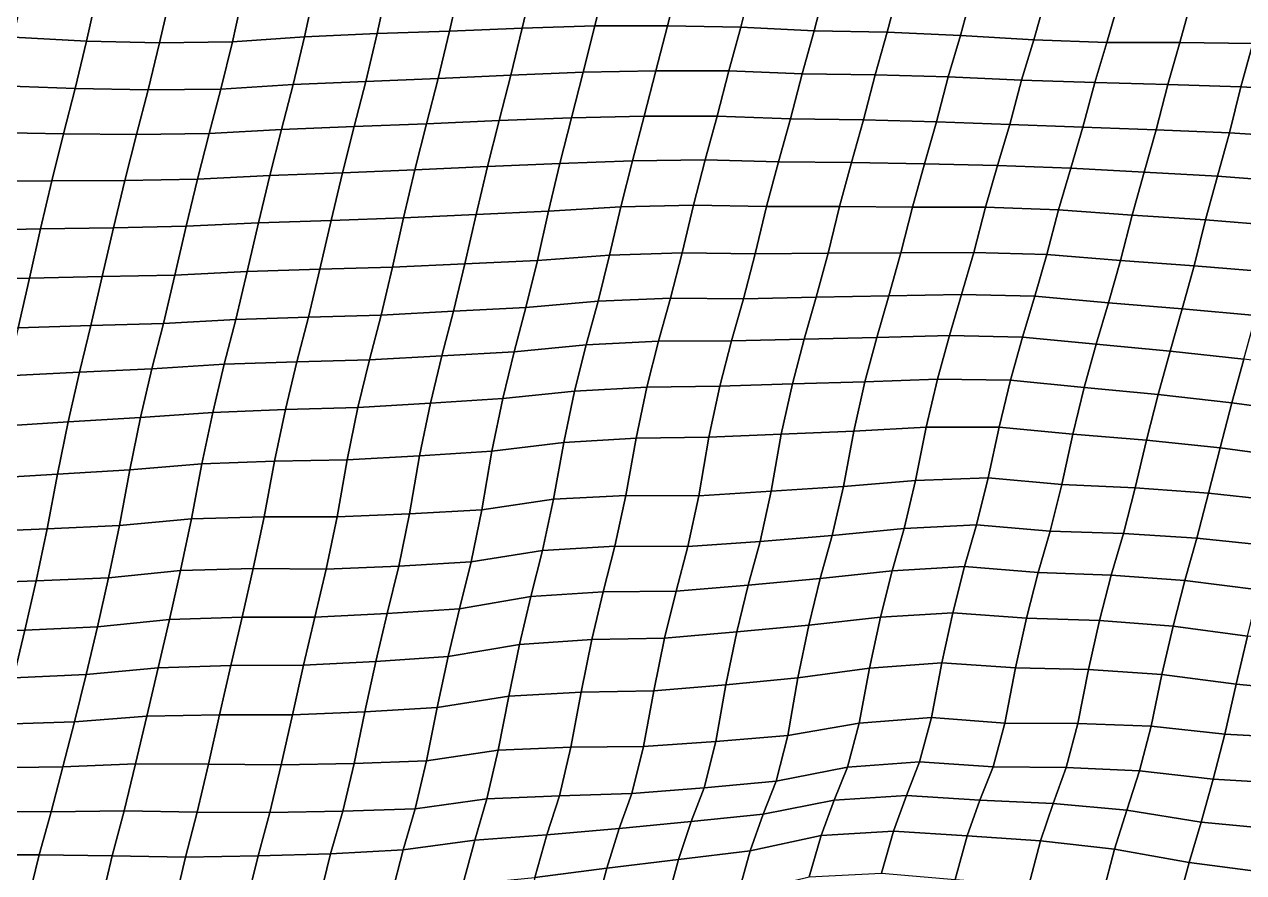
# Model space of a CAD drawing. Header units: metres. Extents: x -7.8 to 5.5, y -4.8 to 2.7.
# Drawn here: x -3.516 to -1.084, y -2.299 to -0.607 of the extents above; entities that cross this region are included whole.
import ezdxf

# ---------------------------------------------------------------- set-up
doc = ezdxf.new("R2010")
doc.units = ezdxf.units.M

msp = doc.modelspace()

# ---------------------------------------------------------------- linework, layer by layer
at = {"layer": 'C2'}
for points in [[(-3.5162, -0.53421, -10.59061), (-3.53845, -0.63278, -10.48211), (-3.39215, -0.64038, -10.45905), (-3.36984, -0.54226, -10.56794)], [(-3.07922, -0.54153, -10.50752), (-3.10123, -0.64207, -10.4008), (-2.95716, -0.63176, -10.36166), (-2.93525, -0.53046, -10.46769)], [(-2.93525, -0.53046, -10.46769), (-2.95716, -0.63176, -10.36166), (-2.8126, -0.62541, -10.32608), (-2.79064, -0.52455, -10.4325)], [(-2.79064, -0.52455, -10.4325), (-2.8126, -0.62541, -10.32608), (-2.66788, -0.62038, -10.29168), (-2.64563, -0.52182, -10.40017)], [(-2.64563, -0.52182, -10.40017), (-2.66788, -0.62038, -10.29168), (-2.52324, -0.61469, -10.25668), (-2.50067, -0.51866, -10.36745)], [(-2.50067, -0.51866, -10.36745), (-2.52324, -0.61469, -10.25668), (-2.37847, -0.60999, -10.22258), (-2.35578, -0.51494, -10.33423)], [(-2.35578, -0.51494, -10.33423), (-2.37847, -0.60999, -10.22258), (-2.2331, -0.61012, -10.19281), (-2.21018, -0.51694, -10.30614)], [(-2.21018, -0.51694, -10.30614), (-2.2331, -0.61012, -10.19281), (-2.08746, -0.61245, -10.16502), (-2.06426, -0.52147, -10.28032)], [(-2.06426, -0.52147, -10.28032), (-2.08746, -0.61245, -10.16502), (-1.94118, -0.61983, -10.14176), (-1.91788, -0.52962, -10.25775)], [(-1.91788, -0.52962, -10.25775), (-1.94118, -0.61983, -10.14176), (-1.79544, -0.62293, -10.11465), (-1.77195, -0.53426, -10.23202)], [(-1.77195, -0.53426, -10.23202), (-1.79544, -0.62293, -10.11465), (-1.64932, -0.6291, -10.09031), (-1.62558, -0.54241, -10.20946)], [(-3.36984, -0.54226, -10.56794), (-3.39215, -0.64038, -10.45905), (-3.24632, -0.64413, -10.43253), (-3.22401, -0.54601, -10.54143)], [(-3.22401, -0.54601, -10.54143), (-3.24632, -0.64413, -10.43253), (-3.10123, -0.64207, -10.4008), (-3.07922, -0.54153, -10.50752)], [(-1.62558, -0.54241, -10.20946), (-1.64932, -0.6291, -10.09031), (-1.50289, -0.6377, -10.06813), (-1.47889, -0.55309, -10.18915)], [(-1.47889, -0.55309, -10.18915), (-1.50289, -0.6377, -10.06813), (-1.35687, -0.64299, -10.043), (-1.3329, -0.55816, -10.16382)], [(-1.3329, -0.55816, -10.16382), (-1.35687, -0.64299, -10.043), (-1.21147, -0.64334, -10.01343), (-1.18783, -0.55588, -10.13189)], [(-1.18783, -0.55588, -10.13189), (-1.21147, -0.64334, -10.01343), (-1.06587, -0.64534, -9.98534), (-1.04246, -0.55601, -10.10212)], [(-3.10123, -0.64207, -10.4008), (-3.12401, -0.73646, -10.28855), (-2.97983, -0.72703, -10.25021), (-2.95716, -0.63176, -10.36166)], [(-2.95716, -0.63176, -10.36166), (-2.97983, -0.72703, -10.25021), (-2.83526, -0.72079, -10.21472), (-2.8126, -0.62541, -10.32608)], [(-2.8126, -0.62541, -10.32608), (-2.83526, -0.72079, -10.21472), (-2.69059, -0.71532, -10.17993), (-2.66788, -0.62038, -10.29168)], [(-2.66788, -0.62038, -10.29168), (-2.69059, -0.71532, -10.17993), (-2.54611, -0.70831, -10.14375), (-2.52324, -0.61469, -10.25668)], [(-2.52324, -0.61469, -10.25668), (-2.54611, -0.70831, -10.14375), (-2.40146, -0.70273, -10.10886), (-2.37847, -0.60999, -10.22258)], [(-2.37847, -0.60999, -10.22258), (-2.40146, -0.70273, -10.10886), (-2.25647, -0.69978, -10.07633), (-2.2331, -0.61012, -10.19281)], [(-2.2331, -0.61012, -10.19281), (-2.25647, -0.69978, -10.07633), (-2.11109, -0.70003, -10.04666), (-2.08746, -0.61245, -10.16502)], [(-2.08746, -0.61245, -10.16502), (-2.11109, -0.70003, -10.04666), (-1.96498, -0.70609, -10.02222), (-1.94118, -0.61983, -10.14176)], [(-1.94118, -0.61983, -10.14176), (-1.96498, -0.70609, -10.02222), (-1.8194, -0.70787, -9.99393), (-1.79544, -0.62293, -10.11465)], [(-1.79544, -0.62293, -10.11465), (-1.8194, -0.70787, -9.99393), (-1.67352, -0.71207, -9.96781), (-1.64932, -0.6291, -10.09031)], [(-1.64932, -0.6291, -10.09031), (-1.67352, -0.71207, -9.96781), (-1.5274, -0.71824, -9.94347), (-1.50289, -0.6377, -10.06813)], [(-3.53845, -0.63278, -10.48211), (-3.56089, -0.72991, -10.37233), (-3.41486, -0.73531, -10.3473), (-3.39215, -0.64038, -10.45905)], [(-3.39215, -0.64038, -10.45905), (-3.41486, -0.73531, -10.3473), (-3.26917, -0.73797, -10.3198), (-3.24632, -0.64413, -10.43253)], [(-3.24632, -0.64413, -10.43253), (-3.26917, -0.73797, -10.3198), (-3.12401, -0.73646, -10.28855), (-3.10123, -0.64207, -10.4008)], [(-1.50289, -0.6377, -10.06813), (-1.5274, -0.71824, -9.94347), (-1.38141, -0.72331, -9.91814), (-1.35687, -0.64299, -10.043)], [(-1.35687, -0.64299, -10.043), (-1.38141, -0.72331, -9.91814), (-1.2356, -0.72696, -9.89153), (-1.21147, -0.64334, -10.01343)], [(-1.21147, -0.64334, -10.01343), (-1.2356, -0.72696, -9.89153), (-1.08966, -0.7316, -9.8658), (-1.06587, -0.64534, -9.98534)], [(-1.06587, -0.64534, -9.98534), (-1.08966, -0.7316, -9.8658), (-0.94328, -0.73986, -9.84333), (-0.91966, -0.65217, -9.96159)], [(-2.54611, -0.70831, -10.14375), (-2.5694, -0.79863, -10.02786), (-2.42469, -0.79349, -9.99336), (-2.40146, -0.70273, -10.10886)], [(-2.40146, -0.70273, -10.10886), (-2.42469, -0.79349, -9.99336), (-2.27972, -0.79043, -9.96073), (-2.25647, -0.69978, -10.07633)], [(-2.25647, -0.69978, -10.07633), (-2.27972, -0.79043, -9.96073), (-2.13439, -0.79024, -9.93067), (-2.11109, -0.70003, -10.04666)], [(-2.11109, -0.70003, -10.04666), (-2.13439, -0.79024, -9.93067), (-1.9884, -0.79531, -9.90534), (-1.96498, -0.70609, -10.02222)], [(-3.12401, -0.73646, -10.28855), (-3.14755, -0.82469, -10.17079), (-3.00321, -0.81658, -10.13362), (-2.97983, -0.72703, -10.25021)], [(-2.97983, -0.72703, -10.25021), (-3.00321, -0.81658, -10.13362), (-2.85861, -0.81056, -10.09834), (-2.83526, -0.72079, -10.21472)], [(-2.83526, -0.72079, -10.21472), (-2.85861, -0.81056, -10.09834), (-2.71393, -0.8052, -10.06364), (-2.69059, -0.71532, -10.17993)], [(-2.69059, -0.71532, -10.17993), (-2.71393, -0.8052, -10.06364), (-2.5694, -0.79863, -10.02786), (-2.54611, -0.70831, -10.14375)], [(-1.96498, -0.70609, -10.02222), (-1.9884, -0.79531, -9.90534), (-1.84279, -0.79731, -9.87725), (-1.8194, -0.70787, -9.99393)], [(-1.8194, -0.70787, -9.99393), (-1.84279, -0.79731, -9.87725), (-1.69693, -0.8014, -9.85103), (-1.67352, -0.71207, -9.96781)], [(-1.67352, -0.71207, -9.96781), (-1.69693, -0.8014, -9.85103), (-1.55087, -0.80702, -9.82619), (-1.5274, -0.71824, -9.94347)], [(-1.5274, -0.71824, -9.94347), (-1.55087, -0.80702, -9.82619), (-1.40486, -0.81232, -9.80106), (-1.38141, -0.72331, -9.91814)], [(-1.38141, -0.72331, -9.91814), (-1.40486, -0.81232, -9.80106), (-1.25888, -0.81728, -9.77563), (-1.2356, -0.72696, -9.89153)], [(-1.2356, -0.72696, -9.89153), (-1.25888, -0.81728, -9.77563), (-1.11278, -0.82324, -9.75109), (-1.08966, -0.7316, -9.8658)], [(-3.56089, -0.72991, -10.37233), (-3.58387, -0.82265, -10.25861), (-3.43813, -0.82574, -10.2315), (-3.41486, -0.73531, -10.3473)], [(-3.41486, -0.73531, -10.3473), (-3.43813, -0.82574, -10.2315), (-3.29268, -0.82654, -10.20233), (-3.26917, -0.73797, -10.3198)], [(-3.26917, -0.73797, -10.3198), (-3.29268, -0.82654, -10.20233), (-3.14755, -0.82469, -10.17079), (-3.12401, -0.73646, -10.28855)], [(-1.08966, -0.7316, -9.8658), (-1.11278, -0.82324, -9.75109), (-0.96621, -0.83304, -9.73), (-0.94328, -0.73986, -9.84333)], [(-2.71393, -0.8052, -10.06364), (-2.73698, -0.89739, -9.94942), (-2.59249, -0.89049, -9.91335), (-2.5694, -0.79863, -10.02786)], [(-2.5694, -0.79863, -10.02786), (-2.59249, -0.89049, -9.91335), (-2.44785, -0.8848, -9.87835), (-2.42469, -0.79349, -9.99336)], [(-2.42469, -0.79349, -9.99336), (-2.44785, -0.8848, -9.87835), (-2.30321, -0.87911, -9.84336), (-2.27972, -0.79043, -9.96073)], [(-2.27972, -0.79043, -9.96073), (-2.30321, -0.87911, -9.84336), (-2.15807, -0.87737, -9.81192), (-2.13439, -0.79024, -9.93067)], [(-2.13439, -0.79024, -9.93067), (-2.15807, -0.87737, -9.81192), (-2.01223, -0.88124, -9.7855), (-1.9884, -0.79531, -9.90534)], [(-1.9884, -0.79531, -9.90534), (-2.01223, -0.88124, -9.7855), (-1.8667, -0.88269, -9.75692), (-1.84279, -0.79731, -9.87725)], [(-1.84279, -0.79731, -9.87725), (-1.8667, -0.88269, -9.75692), (-1.72101, -0.88535, -9.72942), (-1.69693, -0.8014, -9.85103)], [(-1.69693, -0.8014, -9.85103), (-1.72101, -0.88535, -9.72942), (-1.57523, -0.88878, -9.70261), (-1.55087, -0.80702, -9.82619)], [(-3.58387, -0.82265, -10.25861), (-3.60633, -0.91956, -10.14863), (-3.461, -0.91936, -10.11857), (-3.43813, -0.82574, -10.2315)], [(-3.43813, -0.82574, -10.2315), (-3.461, -0.91936, -10.11857), (-3.31578, -0.91828, -10.08772), (-3.29268, -0.82654, -10.20233)], [(-3.29268, -0.82654, -10.20233), (-3.31578, -0.91828, -10.08772), (-3.17073, -0.91589, -10.05568), (-3.14755, -0.82469, -10.17079)], [(-3.14755, -0.82469, -10.17079), (-3.17073, -0.91589, -10.05568), (-3.02628, -0.90866, -10.01931), (-3.00321, -0.81658, -10.13362)], [(-3.00321, -0.81658, -10.13362), (-3.02628, -0.90866, -10.01931), (-2.88164, -0.90297, -9.98432), (-2.85861, -0.81056, -10.09834)], [(-2.85861, -0.81056, -10.09834), (-2.88164, -0.90297, -9.98432), (-2.73698, -0.89739, -9.94942), (-2.71393, -0.8052, -10.06364)], [(-1.55087, -0.80702, -9.82619), (-1.57523, -0.88878, -9.70261), (-1.42923, -0.89396, -9.67738), (-1.40486, -0.81232, -9.80106)], [(-1.40486, -0.81232, -9.80106), (-1.42923, -0.89396, -9.67738), (-1.28288, -0.90189, -9.65461), (-1.25888, -0.81728, -9.77563)], [(-1.25888, -0.81728, -9.77563), (-1.28288, -0.90189, -9.65461), (-1.13651, -0.91004, -9.63205), (-1.11278, -0.82324, -9.75109)], [(-1.11278, -0.82324, -9.75109), (-1.13651, -0.91004, -9.63205), (-0.98979, -0.92094, -9.61194), (-0.96621, -0.83304, -9.73)], [(-2.88164, -0.90297, -9.98432), (-2.90432, -0.99813, -9.87276), (-2.75961, -0.99298, -9.83826), (-2.73698, -0.89739, -9.94942)], [(-2.73698, -0.89739, -9.94942), (-2.75961, -0.99298, -9.83826), (-2.61512, -0.98608, -9.80219), (-2.59249, -0.89049, -9.91335)], [(-2.59249, -0.89049, -9.91335), (-2.61512, -0.98608, -9.80219), (-2.47056, -0.97973, -9.7666), (-2.44785, -0.8848, -9.87835)], [(-2.44785, -0.8848, -9.87835), (-2.47056, -0.97973, -9.7666), (-2.32627, -0.97119, -9.72905), (-2.30321, -0.87911, -9.84336)], [(-2.30321, -0.87911, -9.84336), (-2.32627, -0.97119, -9.72905), (-2.18133, -0.96791, -9.69622), (-2.15807, -0.87737, -9.81192)], [(-2.15807, -0.87737, -9.81192), (-2.18133, -0.96791, -9.69622), (-2.03564, -0.97057, -9.66872), (-2.01223, -0.88124, -9.7855)], [(-2.01223, -0.88124, -9.7855), (-2.03564, -0.97057, -9.66872), (-1.89027, -0.9707, -9.63896), (-1.8667, -0.88269, -9.75692)], [(-1.8667, -0.88269, -9.75692), (-1.89027, -0.9707, -9.63896), (-1.74479, -0.97171, -9.60998), (-1.72101, -0.88535, -9.72942)], [(-1.72101, -0.88535, -9.72942), (-1.74479, -0.97171, -9.60998), (-1.5994, -0.97207, -9.58041), (-1.57523, -0.88878, -9.70261)], [(-1.57523, -0.88878, -9.70261), (-1.5994, -0.97207, -9.58041), (-1.45343, -0.97692, -9.55488), (-1.42923, -0.89396, -9.67738)], [(-1.42923, -0.89396, -9.67738), (-1.45343, -0.97692, -9.55488), (-1.30676, -0.98749, -9.53448), (-1.28288, -0.90189, -9.65461)], [(-3.60633, -0.91956, -10.14863), (-3.62858, -1.01812, -10.04013), (-3.4836, -1.01518, -10.00761), (-3.461, -0.91936, -10.11857)], [(-3.461, -0.91936, -10.11857), (-3.4836, -1.01518, -10.00761), (-3.33855, -1.01278, -9.97557), (-3.31578, -0.91828, -10.08772)], [(-3.31578, -0.91828, -10.08772), (-3.33855, -1.01278, -9.97557), (-3.19355, -1.00995, -9.94314), (-3.17073, -0.91589, -10.05568)], [(-3.17073, -0.91589, -10.05568), (-3.19355, -1.00995, -9.94314), (-3.04906, -1.00305, -9.90707), (-3.02628, -0.90866, -10.01931)], [(-3.02628, -0.90866, -10.01931), (-3.04906, -1.00305, -9.90707), (-2.90432, -0.99813, -9.87276), (-2.88164, -0.90297, -9.98432)], [(-1.28288, -0.90189, -9.65461), (-1.30676, -0.98749, -9.53448), (-1.16018, -0.99729, -9.51339), (-1.13651, -0.91004, -9.63205)], [(-1.13651, -0.91004, -9.63205), (-1.16018, -0.99729, -9.51339), (-1.01333, -1.00929, -9.49427), (-0.98979, -0.92094, -9.61194)], [(-2.47056, -0.97973, -9.7666), (-2.49284, -1.07808, -9.65791), (-2.34879, -1.06766, -9.61868), (-2.32627, -0.97119, -9.72905)], [(-2.32627, -0.97119, -9.72905), (-2.34879, -1.06766, -9.61868), (-2.20404, -1.06285, -9.58447), (-2.18133, -0.96791, -9.69622)], [(-2.18133, -0.96791, -9.69622), (-2.20404, -1.06285, -9.58447), (-2.05841, -1.06507, -9.55658), (-2.03564, -0.97057, -9.66872)], [(-2.03564, -0.97057, -9.66872), (-2.05841, -1.06507, -9.55658), (-1.91323, -1.06366, -9.52543), (-1.89027, -0.9707, -9.63896)], [(-1.89027, -0.9707, -9.63896), (-1.91323, -1.06366, -9.52543), (-1.76797, -1.06291, -9.49488), (-1.74479, -0.97171, -9.60998)], [(-1.74479, -0.97171, -9.60998), (-1.76797, -1.06291, -9.49488), (-1.62272, -1.06206, -9.46422), (-1.5994, -0.97207, -9.58041)], [(-1.5994, -0.97207, -9.58041), (-1.62272, -1.06206, -9.46422), (-1.47687, -1.06603, -9.43791), (-1.45343, -0.97692, -9.55488)], [(-2.90432, -0.99813, -9.87276), (-2.9267, -1.0957, -9.76338), (-2.78185, -1.09165, -9.72987), (-2.75961, -0.99298, -9.83826)], [(-2.75961, -0.99298, -9.83826), (-2.78185, -1.09165, -9.72987), (-2.63739, -1.08454, -9.69359), (-2.61512, -0.98608, -9.80219)], [(-2.61512, -0.98608, -9.80219), (-2.63739, -1.08454, -9.69359), (-2.49284, -1.07808, -9.65791), (-2.47056, -0.97973, -9.7666)], [(-1.45343, -0.97692, -9.55488), (-1.47687, -1.06603, -9.43791), (-1.32998, -1.07836, -9.41908), (-1.30676, -0.98749, -9.53448)], [(-1.30676, -0.98749, -9.53448), (-1.32998, -1.07836, -9.41908), (-1.18329, -1.08904, -9.39878), (-1.16018, -0.99729, -9.51339)], [(-3.62858, -1.01812, -10.04013), (-3.65084, -1.11668, -9.93164), (-3.50592, -1.11319, -9.89862), (-3.4836, -1.01518, -10.00761)], [(-3.4836, -1.01518, -10.00761), (-3.50592, -1.11319, -9.89862), (-3.36094, -1.11024, -9.86609), (-3.33855, -1.01278, -9.97557)], [(-3.33855, -1.01278, -9.97557), (-3.36094, -1.11024, -9.86609), (-3.21591, -1.10763, -9.83386), (-3.19355, -1.00995, -9.94314)], [(-3.19355, -1.00995, -9.94314), (-3.21591, -1.10763, -9.83386), (-3.0715, -1.10007, -9.79719), (-3.04906, -1.00305, -9.90707)], [(-3.04906, -1.00305, -9.90707), (-3.0715, -1.10007, -9.79719), (-2.9267, -1.0957, -9.76338), (-2.90432, -0.99813, -9.87276)], [(-1.16018, -0.99729, -9.51339), (-1.18329, -1.08904, -9.39878), (-1.03645, -1.10092, -9.37957), (-1.01333, -1.00929, -9.49427)], [(-2.49284, -1.07808, -9.65791), (-2.5157, -1.1718, -9.54507), (-2.37188, -1.15952, -9.50416), (-2.34879, -1.06766, -9.61868)], [(-2.34879, -1.06766, -9.61868), (-2.37188, -1.15952, -9.50416), (-2.22732, -1.15317, -9.46858), (-2.20404, -1.06285, -9.58447)], [(-2.20404, -1.06285, -9.58447), (-2.22732, -1.15317, -9.46858), (-2.08182, -1.1544, -9.4398), (-2.05841, -1.06507, -9.55658)], [(-2.05841, -1.06507, -9.55658), (-2.08182, -1.1544, -9.4398), (-1.93682, -1.15157, -9.40737), (-1.91323, -1.06366, -9.52543)], [(-1.91323, -1.06366, -9.52543), (-1.93682, -1.15157, -9.40737), (-1.7918, -1.14884, -9.37504), (-1.76797, -1.06291, -9.49488)], [(-1.76797, -1.06291, -9.49488), (-1.7918, -1.14884, -9.37504), (-1.6468, -1.14601, -9.34261), (-1.62272, -1.06206, -9.46422)], [(-1.62272, -1.06206, -9.46422), (-1.6468, -1.14601, -9.34261), (-1.50104, -1.14932, -9.3157), (-1.47687, -1.06603, -9.43791)], [(-1.47687, -1.06603, -9.43791), (-1.50104, -1.14932, -9.3157), (-1.35403, -1.16253, -9.29767), (-1.32998, -1.07836, -9.41908)], [(-2.9267, -1.0957, -9.76338), (-2.94932, -1.19129, -9.65222), (-2.80447, -1.18725, -9.61871), (-2.78185, -1.09165, -9.72987)], [(-2.78185, -1.09165, -9.72987), (-2.80447, -1.18725, -9.61871), (-2.66009, -1.17947, -9.58184), (-2.63739, -1.08454, -9.69359)], [(-2.63739, -1.08454, -9.69359), (-2.66009, -1.17947, -9.58184), (-2.5157, -1.1718, -9.54507), (-2.49284, -1.07808, -9.65791)], [(-1.32998, -1.07836, -9.41908), (-1.35403, -1.16253, -9.29767), (-1.20716, -1.17464, -9.27865), (-1.18329, -1.08904, -9.39878)], [(-1.18329, -1.08904, -9.39878), (-1.20716, -1.17464, -9.27865), (-1.06017, -1.18773, -9.26052), (-1.03645, -1.10092, -9.37957)], [(-3.65084, -1.11668, -9.93164), (-3.67271, -1.21832, -9.8259), (-3.52807, -1.21263, -9.79091), (-3.50592, -1.11319, -9.89862)], [(-3.50592, -1.11319, -9.89862), (-3.52807, -1.21263, -9.79091), (-3.3833, -1.20792, -9.7568), (-3.36094, -1.11024, -9.86609)], [(-3.36094, -1.11024, -9.86609), (-3.3833, -1.20792, -9.7568), (-3.23843, -1.2041, -9.72349), (-3.21591, -1.10763, -9.83386)], [(-3.21591, -1.10763, -9.83386), (-3.23843, -1.2041, -9.72349), (-3.09413, -1.19566, -9.68603), (-3.0715, -1.10007, -9.79719)], [(-3.0715, -1.10007, -9.79719), (-3.09413, -1.19566, -9.68603), (-2.94932, -1.19129, -9.65222), (-2.9267, -1.0957, -9.76338)], [(-2.5157, -1.1718, -9.54507), (-2.53922, -1.26026, -9.4275), (-2.39562, -1.24622, -9.38502), (-2.37188, -1.15952, -9.50416)], [(-2.37188, -1.15952, -9.50416), (-2.39562, -1.24622, -9.38502), (-2.25117, -1.23899, -9.34864), (-2.22732, -1.15317, -9.46858)], [(-2.22732, -1.15317, -9.46858), (-2.25117, -1.23899, -9.34864), (-2.10587, -1.23857, -9.31838), (-2.08182, -1.1544, -9.4398)], [(-2.08182, -1.1544, -9.4398), (-2.10587, -1.23857, -9.31838), (-1.96095, -1.23508, -9.28536), (-1.93682, -1.15157, -9.40737)], [(-1.93682, -1.15157, -9.40737), (-1.96095, -1.23508, -9.28536), (-1.816, -1.23191, -9.25264), (-1.7918, -1.14884, -9.37504)], [(-1.7918, -1.14884, -9.37504), (-1.816, -1.23191, -9.25264), (-1.67113, -1.22798, -9.21922), (-1.6468, -1.14601, -9.34261)], [(-1.6468, -1.14601, -9.34261), (-1.67113, -1.22798, -9.21922), (-1.52541, -1.23097, -9.19202), (-1.50104, -1.14932, -9.3157)], [(-1.50104, -1.14932, -9.3157), (-1.52541, -1.23097, -9.19202), (-1.37825, -1.24538, -9.17507), (-1.35403, -1.16253, -9.29767)], [(-1.35403, -1.16253, -9.29767), (-1.37825, -1.24538, -9.17507), (-1.23118, -1.25913, -9.15753), (-1.20716, -1.17464, -9.27865)], [(-3.09413, -1.19566, -9.68603), (-3.11754, -1.285, -9.56925), (-2.97276, -1.2804, -9.53524), (-2.94932, -1.19129, -9.65222)], [(-2.94932, -1.19129, -9.65222), (-2.97276, -1.2804, -9.53524), (-2.82792, -1.27625, -9.50163), (-2.80447, -1.18725, -9.61871)], [(-2.80447, -1.18725, -9.61871), (-2.82792, -1.27625, -9.50163), (-2.68353, -1.26858, -9.46486), (-2.66009, -1.17947, -9.58184)], [(-2.66009, -1.17947, -9.58184), (-2.68353, -1.26858, -9.46486), (-2.53922, -1.26026, -9.4275), (-2.5157, -1.1718, -9.54507)], [(-1.20716, -1.17464, -9.27865), (-1.23118, -1.25913, -9.15753), (-1.08388, -1.27465, -9.14157), (-1.06017, -1.18773, -9.26052)], [(-3.52807, -1.21263, -9.79091), (-3.55067, -1.30844, -9.67995), (-3.40629, -1.30066, -9.64308), (-3.3833, -1.20792, -9.7568)], [(-3.3833, -1.20792, -9.7568), (-3.40629, -1.30066, -9.64308), (-3.26177, -1.29398, -9.6072), (-3.23843, -1.2041, -9.72349)], [(-3.23843, -1.2041, -9.72349), (-3.26177, -1.29398, -9.6072), (-3.11754, -1.285, -9.56925), (-3.09413, -1.19566, -9.68603)], [(-2.39562, -1.24622, -9.38502), (-2.41863, -1.33873, -9.2711), (-2.27429, -1.33063, -9.23394), (-2.25117, -1.23899, -9.34864)], [(-2.25117, -1.23899, -9.34864), (-2.27429, -1.33063, -9.23394), (-2.12917, -1.32878, -9.20239), (-2.10587, -1.23857, -9.31838)], [(-2.10587, -1.23857, -9.31838), (-2.12917, -1.32878, -9.20239), (-1.98439, -1.32419, -9.16839), (-1.96095, -1.23508, -9.28536)], [(-1.96095, -1.23508, -9.28536), (-1.98439, -1.32419, -9.16839), (-1.83956, -1.32004, -9.13478), (-1.816, -1.23191, -9.25264)], [(-1.816, -1.23191, -9.25264), (-1.83956, -1.32004, -9.13478), (-1.69485, -1.3149, -9.10028), (-1.67113, -1.22798, -9.21922)], [(-1.67113, -1.22798, -9.21922), (-1.69485, -1.3149, -9.10028), (-1.54921, -1.31711, -9.07238), (-1.52541, -1.23097, -9.19202)], [(-1.52541, -1.23097, -9.19202), (-1.54921, -1.31711, -9.07238), (-1.40207, -1.33142, -9.05533), (-1.37825, -1.24538, -9.17507)], [(-2.68353, -1.26858, -9.46486), (-2.70632, -1.36286, -9.35252), (-2.56211, -1.35376, -9.31447), (-2.53922, -1.26026, -9.4275)], [(-2.53922, -1.26026, -9.4275), (-2.56211, -1.35376, -9.31447), (-2.41863, -1.33873, -9.2711), (-2.39562, -1.24622, -9.38502)], [(-1.37825, -1.24538, -9.17507), (-1.40207, -1.33142, -9.05533), (-1.25498, -1.34528, -9.03789), (-1.23118, -1.25913, -9.15753)], [(-1.23118, -1.25913, -9.15753), (-1.25498, -1.34528, -9.03789), (-1.10757, -1.36178, -9.02282), (-1.08388, -1.27465, -9.14157)], [(-3.26177, -1.29398, -9.6072), (-3.28413, -1.39167, -9.49791), (-3.14008, -1.38125, -9.45868), (-3.11754, -1.285, -9.56925)], [(-3.11754, -1.285, -9.56925), (-3.14008, -1.38125, -9.45868), (-2.99543, -1.37567, -9.42379), (-2.97276, -1.2804, -9.53524)], [(-2.97276, -1.2804, -9.53524), (-2.99543, -1.37567, -9.42379), (-2.85065, -1.37108, -9.38978), (-2.82792, -1.27625, -9.50163)], [(-2.82792, -1.27625, -9.50163), (-2.85065, -1.37108, -9.38978), (-2.70632, -1.36286, -9.35252), (-2.68353, -1.26858, -9.46486)], [(-1.08388, -1.27465, -9.14157), (-1.10757, -1.36178, -9.02282), (-0.95968, -1.38202, -9.01109), (-0.93615, -1.29367, -9.12876)], [(-3.55067, -1.30844, -9.67995), (-3.57265, -1.4092, -9.57342), (-3.42847, -1.39977, -9.53508), (-3.40629, -1.30066, -9.64308)], [(-3.40629, -1.30066, -9.64308), (-3.42847, -1.39977, -9.53508), (-3.28413, -1.39167, -9.49791), (-3.26177, -1.29398, -9.6072)], [(-2.41863, -1.33873, -9.2711), (-2.44041, -1.44114, -9.16605), (-2.29615, -1.43237, -9.1283), (-2.27429, -1.33063, -9.23394)], [(-2.27429, -1.33063, -9.23394), (-2.29615, -1.43237, -9.1283), (-2.151, -1.43075, -9.09695), (-2.12917, -1.32878, -9.20239)], [(-2.12917, -1.32878, -9.20239), (-2.151, -1.43075, -9.09695), (-2.00643, -1.42451, -9.06147), (-1.98439, -1.32419, -9.16839)], [(-1.98439, -1.32419, -9.16839), (-2.00643, -1.42451, -9.06147), (-1.86184, -1.41838, -9.02608), (-1.83956, -1.32004, -9.13478)], [(-1.83956, -1.32004, -9.13478), (-1.86184, -1.41838, -9.02608), (-1.71743, -1.41082, -8.98941), (-1.69485, -1.3149, -9.10028)], [(-1.69485, -1.3149, -9.10028), (-1.71743, -1.41082, -8.98941), (-1.5721, -1.41062, -8.95935), (-1.54921, -1.31711, -9.07238)], [(-1.54921, -1.31711, -9.07238), (-1.5721, -1.41062, -8.95935), (-1.42501, -1.42449, -8.94191), (-1.40207, -1.33142, -9.05533)], [(-1.40207, -1.33142, -9.05533), (-1.42501, -1.42449, -8.94191), (-1.27813, -1.4367, -8.92299), (-1.25498, -1.34528, -9.03789)], [(-2.70632, -1.36286, -9.35252), (-2.72777, -1.4679, -9.24984), (-2.58359, -1.45848, -9.2115), (-2.56211, -1.35376, -9.31447)], [(-2.56211, -1.35376, -9.31447), (-2.58359, -1.45848, -9.2115), (-2.44041, -1.44114, -9.16605), (-2.41863, -1.33873, -9.2711)], [(-1.25498, -1.34528, -9.03789), (-1.27813, -1.4367, -8.92299), (-1.13088, -1.45188, -8.90673), (-1.10757, -1.36178, -9.02282)], [(-3.28413, -1.39167, -9.49791), (-3.3057, -1.49572, -9.39435), (-3.16186, -1.48366, -9.35364), (-3.14008, -1.38125, -9.45868)], [(-3.14008, -1.38125, -9.45868), (-3.16186, -1.48366, -9.35364), (-3.01716, -1.47841, -9.31904), (-2.99543, -1.37567, -9.42379)], [(-2.99543, -1.37567, -9.42379), (-3.01716, -1.47841, -9.31904), (-2.87215, -1.47568, -9.28671), (-2.85065, -1.37108, -9.38978)], [(-2.85065, -1.37108, -9.38978), (-2.87215, -1.47568, -9.28671), (-2.72777, -1.4679, -9.24984), (-2.70632, -1.36286, -9.35252)], [(-1.10757, -1.36178, -9.02282), (-1.13088, -1.45188, -8.90673), (-0.98304, -1.47179, -8.89471), (-0.95968, -1.38202, -9.01109)], [(-3.57265, -1.4092, -9.57342), (-3.59421, -1.51325, -9.46985), (-3.44999, -1.50427, -9.4319), (-3.42847, -1.39977, -9.53508)], [(-3.42847, -1.39977, -9.53508), (-3.44999, -1.50427, -9.4319), (-3.3057, -1.49572, -9.39435), (-3.28413, -1.39167, -9.49791)], [(-2.44041, -1.44114, -9.16605), (-2.46081, -1.55453, -9.07087), (-2.31641, -1.54686, -9.0341), (-2.29615, -1.43237, -9.1283)], [(-2.29615, -1.43237, -9.1283), (-2.31641, -1.54686, -9.0341), (-2.171, -1.54733, -9.00463), (-2.151, -1.43075, -9.09695)], [(-2.151, -1.43075, -9.09695), (-2.171, -1.54733, -9.00463), (-2.02674, -1.53856, -8.96687), (-2.00643, -1.42451, -9.06147)], [(-2.00643, -1.42451, -9.06147), (-2.02674, -1.53856, -8.96687), (-1.88262, -1.52869, -8.92813), (-1.86184, -1.41838, -9.02608)], [(-1.86184, -1.41838, -9.02608), (-1.88262, -1.52869, -8.92813), (-1.73877, -1.51674, -8.88752), (-1.71743, -1.41082, -8.98941)], [(-1.71743, -1.41082, -8.98941), (-1.73877, -1.51674, -8.88752), (-1.59404, -1.51171, -8.85312), (-1.5721, -1.41062, -8.95935)], [(-1.5721, -1.41062, -8.95935), (-1.59404, -1.51171, -8.85312), (-1.44699, -1.52524, -8.83538), (-1.42501, -1.42449, -8.94191)], [(-1.42501, -1.42449, -8.94191), (-1.44699, -1.52524, -8.83538), (-1.30084, -1.53164, -8.81124), (-1.27813, -1.4367, -8.92299)], [(-2.72777, -1.4679, -9.24984), (-2.7479, -1.58338, -9.15653), (-2.60352, -1.5756, -9.11966), (-2.58359, -1.45848, -9.2115)], [(-2.58359, -1.45848, -9.2115), (-2.60352, -1.5756, -9.11966), (-2.46081, -1.55453, -9.07087), (-2.44041, -1.44114, -9.16605)], [(-1.27813, -1.4367, -8.92299), (-1.30084, -1.53164, -8.81124), (-1.15418, -1.5421, -8.79074), (-1.13088, -1.45188, -8.90673)], [(-1.13088, -1.45188, -8.90673), (-1.15418, -1.5421, -8.79074), (-1.00683, -1.55805, -8.77517), (-0.98304, -1.47179, -8.89471)], [(-3.16186, -1.48366, -9.35364), (-3.18274, -1.5932, -9.255), (-3.03786, -1.58938, -9.22168), (-3.01716, -1.47841, -9.31904)], [(-3.01716, -1.47841, -9.31904), (-3.03786, -1.58938, -9.22168), (-2.89248, -1.58962, -9.19201), (-2.87215, -1.47568, -9.28671)], [(-2.87215, -1.47568, -9.28671), (-2.89248, -1.58962, -9.19201), (-2.7479, -1.58338, -9.15653), (-2.72777, -1.4679, -9.24984)], [(-3.59421, -1.51325, -9.46985), (-3.61549, -1.61961, -9.36836), (-3.47088, -1.6137, -9.33317), (-3.44999, -1.50427, -9.4319)], [(-3.44999, -1.50427, -9.4319), (-3.47088, -1.6137, -9.33317), (-3.32636, -1.60702, -9.29729), (-3.3057, -1.49572, -9.39435)], [(-3.3057, -1.49572, -9.39435), (-3.32636, -1.60702, -9.29729), (-3.18274, -1.5932, -9.255), (-3.16186, -1.48366, -9.35364)], [(-2.02674, -1.53856, -8.96687), (-2.04882, -1.63855, -8.85966), (-1.90495, -1.6267, -8.81914), (-1.88262, -1.52869, -8.92813)], [(-1.88262, -1.52869, -8.92813), (-1.90495, -1.6267, -8.81914), (-1.76129, -1.6131, -8.77705), (-1.73877, -1.51674, -8.88752)], [(-1.73877, -1.51674, -8.88752), (-1.76129, -1.6131, -8.77705), (-1.61689, -1.60555, -8.74038), (-1.59404, -1.51171, -8.85312)], [(-1.59404, -1.51171, -8.85312), (-1.61689, -1.60555, -8.74038), (-1.46994, -1.61831, -8.72196), (-1.44699, -1.52524, -8.83538)], [(-1.44699, -1.52524, -8.83538), (-1.46994, -1.61831, -8.72196), (-1.32403, -1.62273, -8.69603), (-1.30084, -1.53164, -8.81124)], [(-1.30084, -1.53164, -8.81124), (-1.32403, -1.62273, -8.69603), (-1.17752, -1.63198, -8.67445), (-1.15418, -1.5421, -8.79074)], [(-2.60352, -1.5756, -9.11966), (-2.62512, -1.67944, -9.0159), (-2.48265, -1.65639, -8.96533), (-2.46081, -1.55453, -9.07087)], [(-2.46081, -1.55453, -9.07087), (-2.48265, -1.65639, -8.96533), (-2.33834, -1.64806, -8.92797), (-2.31641, -1.54686, -9.0341)], [(-2.31641, -1.54686, -9.0341), (-2.33834, -1.64806, -8.92797), (-2.1929, -1.64874, -8.89869), (-2.171, -1.54733, -9.00463)], [(-2.171, -1.54733, -9.00463), (-2.1929, -1.64874, -8.89869), (-2.04882, -1.63855, -8.85966), (-2.02674, -1.53856, -8.96687)], [(-1.15418, -1.5421, -8.79074), (-1.17752, -1.63198, -8.67445), (-1.03021, -1.6476, -8.65859), (-1.00683, -1.55805, -8.77517)], [(-2.7479, -1.58338, -9.15653), (-2.76943, -1.68777, -9.05326), (-2.62512, -1.67944, -9.0159), (-2.60352, -1.5756, -9.11966)], [(-3.32636, -1.60702, -9.29729), (-3.34793, -1.71108, -9.19372), (-3.20443, -1.69627, -9.15054), (-3.18274, -1.5932, -9.255)], [(-3.18274, -1.5932, -9.255), (-3.20443, -1.69627, -9.15054), (-3.05953, -1.69267, -9.11742), (-3.03786, -1.58938, -9.22168)], [(-3.03786, -1.58938, -9.22168), (-3.05953, -1.69267, -9.11742), (-2.91402, -1.6939, -9.08864), (-2.89248, -1.58962, -9.19201)], [(-2.89248, -1.58962, -9.19201), (-2.91402, -1.6939, -9.08864), (-2.76943, -1.68777, -9.05326), (-2.7479, -1.58338, -9.15653)], [(-3.61549, -1.61961, -9.36836), (-3.63723, -1.72235, -9.26361), (-3.4925, -1.71732, -9.22921), (-3.47088, -1.6137, -9.33317)], [(-3.47088, -1.6137, -9.33317), (-3.4925, -1.71732, -9.22921), (-3.34793, -1.71108, -9.19372), (-3.32636, -1.60702, -9.29729)], [(-2.04882, -1.63855, -8.85966), (-2.07249, -1.72579, -8.74101), (-1.92877, -1.71274, -8.69941), (-1.90495, -1.6267, -8.81914)], [(-1.90495, -1.6267, -8.81914), (-1.92877, -1.71274, -8.69941), (-1.78534, -1.69738, -8.65574), (-1.76129, -1.6131, -8.77705)], [(-1.76129, -1.6131, -8.77705), (-1.78534, -1.69738, -8.65574), (-1.64105, -1.68884, -8.61818), (-1.61689, -1.60555, -8.74038)], [(-1.61689, -1.60555, -8.74038), (-1.64105, -1.68884, -8.61818), (-1.49421, -1.70072, -8.59896), (-1.46994, -1.61831, -8.72196)], [(-1.46994, -1.61831, -8.72196), (-1.49421, -1.70072, -8.59896), (-1.34825, -1.70558, -8.57344), (-1.32403, -1.62273, -8.69603)], [(-1.32403, -1.62273, -8.69603), (-1.34825, -1.70558, -8.57344), (-1.20153, -1.71648, -8.55333), (-1.17752, -1.63198, -8.67445)], [(-2.48265, -1.65639, -8.96533), (-2.5057, -1.74858, -8.85111), (-2.36155, -1.73893, -8.81257), (-2.33834, -1.64806, -8.92797)], [(-2.33834, -1.64806, -8.92797), (-2.36155, -1.73893, -8.81257), (-2.21638, -1.73753, -8.78142), (-2.1929, -1.64874, -8.89869)], [(-2.1929, -1.64874, -8.89869), (-2.21638, -1.73753, -8.78142), (-2.07249, -1.72579, -8.74101), (-2.04882, -1.63855, -8.85966)], [(-1.17752, -1.63198, -8.67445), (-1.20153, -1.71648, -8.55333), (-1.05386, -1.73506, -8.54013), (-1.03021, -1.6476, -8.65859)], [(-2.62512, -1.67944, -9.0159), (-2.64802, -1.77284, -8.90277), (-2.5057, -1.74858, -8.85111), (-2.48265, -1.65639, -8.96533)], [(-3.34793, -1.71108, -9.19372), (-3.37031, -1.80865, -9.08434), (-3.22678, -1.79406, -9.04136), (-3.20443, -1.69627, -9.15054)], [(-3.20443, -1.69627, -9.15054), (-3.22678, -1.79406, -9.04136), (-3.08195, -1.78991, -9.00774), (-3.05953, -1.69267, -9.11742)], [(-3.05953, -1.69267, -9.11742), (-3.08195, -1.78991, -9.00774), (-2.93659, -1.78993, -8.97788), (-2.91402, -1.6939, -9.08864)], [(-2.91402, -1.6939, -9.08864), (-2.93659, -1.78993, -8.97788), (-2.79215, -1.78259, -8.94141), (-2.76943, -1.68777, -9.05326)], [(-2.76943, -1.68777, -9.05326), (-2.79215, -1.78259, -8.94141), (-2.64802, -1.77284, -8.90277), (-2.62512, -1.67944, -9.0159)], [(-1.92877, -1.71274, -8.69941), (-1.95174, -1.80559, -8.58578), (-1.80837, -1.78968, -8.54162), (-1.78534, -1.69738, -8.65574)], [(-1.78534, -1.69738, -8.65574), (-1.80837, -1.78968, -8.54162), (-1.66414, -1.7807, -8.50367), (-1.64105, -1.68884, -8.61818)], [(-1.64105, -1.68884, -8.61818), (-1.66414, -1.7807, -8.50367), (-1.51744, -1.79148, -8.48347), (-1.49421, -1.70072, -8.59896)], [(-1.49421, -1.70072, -8.59896), (-1.51744, -1.79148, -8.48347), (-1.37151, -1.79612, -8.45774), (-1.34825, -1.70558, -8.57344)], [(-3.63723, -1.72235, -9.26361), (-3.65944, -1.82124, -9.15541), (-3.51479, -1.81566, -9.12051), (-3.4925, -1.71732, -9.22921)], [(-3.4925, -1.71732, -9.22921), (-3.51479, -1.81566, -9.12051), (-3.37031, -1.80865, -9.08434), (-3.34793, -1.71108, -9.19372)], [(-2.21638, -1.73753, -8.78142), (-2.23921, -1.83147, -8.66878), (-2.0954, -1.81908, -8.62778), (-2.07249, -1.72579, -8.74101)], [(-2.07249, -1.72579, -8.74101), (-2.0954, -1.81908, -8.62778), (-1.95174, -1.80559, -8.58578), (-1.92877, -1.71274, -8.69941)], [(-1.34825, -1.70558, -8.57344), (-1.37151, -1.79612, -8.45774), (-1.2247, -1.80779, -8.43833), (-1.20153, -1.71648, -8.55333)], [(-1.20153, -1.71648, -8.55333), (-1.2247, -1.80779, -8.43833), (-1.07684, -1.8278, -8.42641), (-1.05386, -1.73506, -8.54013)], [(-2.64802, -1.77284, -8.90277), (-2.67072, -1.86788, -8.79111), (-2.5283, -1.84439, -8.74015), (-2.5057, -1.74858, -8.85111)], [(-2.5057, -1.74858, -8.85111), (-2.5283, -1.84439, -8.74015), (-2.38418, -1.83453, -8.70141), (-2.36155, -1.73893, -8.81257)], [(-2.36155, -1.73893, -8.81257), (-2.38418, -1.83453, -8.70141), (-2.23921, -1.83147, -8.66878), (-2.21638, -1.73753, -8.78142)], [(-2.79215, -1.78259, -8.94141), (-2.81482, -1.87786, -8.82995), (-2.67072, -1.86788, -8.79111), (-2.64802, -1.77284, -8.90277)], [(-3.37031, -1.80865, -9.08434), (-3.39295, -1.90413, -8.97308), (-3.2493, -1.89053, -8.93099), (-3.22678, -1.79406, -9.04136)], [(-3.22678, -1.79406, -9.04136), (-3.2493, -1.89053, -8.93099), (-3.10448, -1.88627, -8.89728), (-3.08195, -1.78991, -9.00774)], [(-3.08195, -1.78991, -9.00774), (-3.10448, -1.88627, -8.89728), (-2.95924, -1.8853, -8.86652), (-2.93659, -1.78993, -8.97788)], [(-2.93659, -1.78993, -8.97788), (-2.95924, -1.8853, -8.86652), (-2.81482, -1.87786, -8.82995), (-2.79215, -1.78259, -8.94141)], [(-1.95174, -1.80559, -8.58578), (-1.97317, -1.91074, -8.4832), (-1.83026, -1.89121, -8.43578), (-1.80837, -1.78968, -8.54162)], [(-1.80837, -1.78968, -8.54162), (-1.83026, -1.89121, -8.43578), (-1.68621, -1.88079, -8.39655), (-1.66414, -1.7807, -8.50367)], [(-1.66414, -1.7807, -8.50367), (-1.68621, -1.88079, -8.39655), (-1.53957, -1.89103, -8.37586), (-1.51744, -1.79148, -8.48347)], [(-1.51744, -1.79148, -8.48347), (-1.53957, -1.89103, -8.37586), (-1.39382, -1.89424, -8.34885), (-1.37151, -1.79612, -8.45774)], [(-1.37151, -1.79612, -8.45774), (-1.39382, -1.89424, -8.34885), (-1.2472, -1.90437, -8.32806), (-1.2247, -1.80779, -8.43833)], [(-3.65944, -1.82124, -9.15541), (-3.68216, -1.91607, -9.04356), (-3.53748, -1.9107, -9.00886), (-3.51479, -1.81566, -9.12051)], [(-3.51479, -1.81566, -9.12051), (-3.53748, -1.9107, -9.00886), (-3.39295, -1.90413, -8.97308), (-3.37031, -1.80865, -9.08434)], [(-2.23921, -1.83147, -8.66878), (-2.26064, -1.93663, -8.5662), (-2.11677, -1.92478, -8.52569), (-2.0954, -1.81908, -8.62778)], [(-2.0954, -1.81908, -8.62778), (-2.11677, -1.92478, -8.52569), (-1.97317, -1.91074, -8.4832), (-1.95174, -1.80559, -8.58578)], [(-1.2247, -1.80779, -8.43833), (-1.2472, -1.90437, -8.32806), (-1.09951, -1.92307, -8.31495), (-1.07684, -1.8278, -8.42641)], [(-2.67072, -1.86788, -8.79111), (-2.6925, -1.97018, -8.68597), (-2.54998, -1.94757, -8.63579), (-2.5283, -1.84439, -8.74015)], [(-2.5283, -1.84439, -8.74015), (-2.54998, -1.94757, -8.63579), (-2.40568, -1.93913, -8.59833), (-2.38418, -1.83453, -8.70141)], [(-2.38418, -1.83453, -8.70141), (-2.40568, -1.93913, -8.59833), (-2.26064, -1.93663, -8.5662), (-2.23921, -1.83147, -8.66878)], [(-1.07684, -1.8278, -8.42641), (-1.09951, -1.92307, -8.31495), (-0.95235, -1.93748, -8.298), (-0.92945, -1.84408, -8.41114)], [(-2.81482, -1.87786, -8.82995), (-2.8368, -1.97861, -8.72343), (-2.6925, -1.97018, -8.68597), (-2.67072, -1.86788, -8.79111)], [(-3.39295, -1.90413, -8.97308), (-3.41577, -1.99819, -8.86054), (-3.27178, -1.98723, -8.82081), (-3.2493, -1.89053, -8.93099)], [(-3.2493, -1.89053, -8.93099), (-3.27178, -1.98723, -8.82081), (-3.12674, -1.98472, -8.78868), (-3.10448, -1.88627, -8.89728)], [(-3.10448, -1.88627, -8.89728), (-3.12674, -1.98472, -8.78868), (-2.9814, -1.98463, -8.75872), (-2.95924, -1.8853, -8.86652)], [(-2.95924, -1.8853, -8.86652), (-2.9814, -1.98463, -8.75872), (-2.8368, -1.97861, -8.72343), (-2.81482, -1.87786, -8.82995)], [(-1.97317, -1.91074, -8.4832), (-1.99339, -2.02556, -8.3893), (-1.85113, -2.00087, -8.33725), (-1.83026, -1.89121, -8.43578)], [(-1.83026, -1.89121, -8.43578), (-1.85113, -2.00087, -8.33725), (-1.70712, -1.99012, -8.29772), (-1.68621, -1.88079, -8.39655)], [(-1.68621, -1.88079, -8.39655), (-1.70712, -1.99012, -8.29772), (-1.5604, -2.00102, -8.27761), (-1.53957, -1.89103, -8.37586)], [(-1.53957, -1.89103, -8.37586), (-1.5604, -2.00102, -8.27761), (-1.41497, -2.00159, -8.24824), (-1.39382, -1.89424, -8.34885)], [(-1.39382, -1.89424, -8.34885), (-1.41497, -2.00159, -8.24824), (-1.2689, -2.00733, -8.2235), (-1.2472, -1.90437, -8.32806)], [(-3.53748, -1.9107, -9.00886), (-3.56052, -2.003, -8.89474), (-3.41577, -1.99819, -8.86054), (-3.39295, -1.90413, -8.97308)], [(-2.11677, -1.92478, -8.52569), (-2.13721, -2.03784, -8.43021), (-1.99339, -2.02556, -8.3893), (-1.97317, -1.91074, -8.4832)], [(-1.2472, -1.90437, -8.32806), (-1.2689, -2.00733, -8.2235), (-1.1216, -2.02295, -8.20764), (-1.09951, -1.92307, -8.31495)], [(-2.54998, -1.94757, -8.63579), (-2.57113, -2.05492, -8.53518), (-2.42649, -2.04923, -8.50019), (-2.40568, -1.93913, -8.59833)], [(-2.40568, -1.93913, -8.59833), (-2.42649, -2.04923, -8.50019), (-2.28135, -2.04749, -8.46875), (-2.26064, -1.93663, -8.5662)], [(-2.26064, -1.93663, -8.5662), (-2.28135, -2.04749, -8.46875), (-2.13721, -2.03784, -8.43021), (-2.11677, -1.92478, -8.52569)], [(-1.09951, -1.92307, -8.31495), (-1.1216, -2.02295, -8.20764), (-0.97526, -2.03077, -8.18477), (-0.95235, -1.93748, -8.298)], [(-2.6925, -1.97018, -8.68597), (-2.71378, -2.07654, -8.58447), (-2.57113, -2.05492, -8.53518), (-2.54998, -1.94757, -8.63579)], [(-3.41577, -1.99819, -8.86054), (-3.43905, -2.08851, -8.74465), (-3.29445, -2.08249, -8.70936), (-3.27178, -1.98723, -8.82081)], [(-3.27178, -1.98723, -8.82081), (-3.29445, -2.08249, -8.70936), (-3.14903, -2.08306, -8.67999), (-3.12674, -1.98472, -8.78868)], [(-3.12674, -1.98472, -8.78868), (-3.14903, -2.08306, -8.67999), (-3.00355, -2.08407, -8.65101), (-2.9814, -1.98463, -8.75872)], [(-2.9814, -1.98463, -8.75872), (-3.00355, -2.08407, -8.65101), (-2.85851, -2.08157, -8.61887), (-2.8368, -1.97861, -8.72343)], [(-2.8368, -1.97861, -8.72343), (-2.85851, -2.08157, -8.61887), (-2.71378, -2.07654, -8.58447), (-2.6925, -1.97018, -8.68597)], [(-1.85113, -2.00087, -8.33725), (-1.87469, -2.08899, -8.21938), (-1.7307, -2.07803, -8.17966), (-1.70712, -1.99012, -8.29772)], [(-1.70712, -1.99012, -8.29772), (-1.7307, -2.07803, -8.17966), (-1.5841, -2.08805, -8.15876), (-1.5604, -2.00102, -8.27761)], [(-3.56052, -2.003, -8.89474), (-3.58423, -2.08992, -8.77579), (-3.43905, -2.08851, -8.74465), (-3.41577, -1.99819, -8.86054)], [(-1.99339, -2.02556, -8.3893), (-2.01659, -2.11654, -8.274), (-1.87469, -2.08899, -8.21938), (-1.85113, -2.00087, -8.33725)], [(-1.5604, -2.00102, -8.27761), (-1.5841, -2.08805, -8.15876), (-1.43859, -2.08928, -8.12998), (-1.41497, -2.00159, -8.24824)], [(-1.41497, -2.00159, -8.24824), (-1.43859, -2.08928, -8.12998), (-1.29237, -2.09622, -8.10633), (-1.2689, -2.00733, -8.2235)], [(-1.2689, -2.00733, -8.2235), (-1.29237, -2.09622, -8.10633), (-1.1449, -2.11316, -8.09165), (-1.1216, -2.02295, -8.20764)], [(-2.28135, -2.04749, -8.46875), (-2.30421, -2.14122, -8.35591), (-2.16025, -2.13014, -8.31609), (-2.13721, -2.03784, -8.43021)], [(-2.13721, -2.03784, -8.43021), (-2.16025, -2.13014, -8.31609), (-2.01659, -2.11654, -8.274), (-1.99339, -2.02556, -8.3893)], [(-1.1216, -2.02295, -8.20764), (-1.1449, -2.11316, -8.09165), (-0.99847, -2.12175, -8.06947), (-0.97526, -2.03077, -8.18477)], [(-2.71378, -2.07654, -8.58447), (-2.73641, -2.17213, -8.47331), (-2.59357, -2.15205, -8.4254), (-2.57113, -2.05492, -8.53518)], [(-2.57113, -2.05492, -8.53518), (-2.59357, -2.15205, -8.4254), (-2.44897, -2.14603, -8.39012), (-2.42649, -2.04923, -8.50019)], [(-2.42649, -2.04923, -8.50019), (-2.44897, -2.14603, -8.39012), (-2.30421, -2.14122, -8.35591), (-2.28135, -2.04749, -8.46875)], [(-3.58423, -2.08992, -8.77579), (-3.60791, -2.17705, -8.65704), (-3.46248, -2.17774, -8.62777), (-3.43905, -2.08851, -8.74465)], [(-3.43905, -2.08851, -8.74465), (-3.46248, -2.17774, -8.62777), (-3.31731, -2.17622, -8.59652), (-3.29445, -2.08249, -8.70936)], [(-3.29445, -2.08249, -8.70936), (-3.31731, -2.17622, -8.59652), (-3.17165, -2.17866, -8.56883), (-3.14903, -2.08306, -8.67999)], [(-3.14903, -2.08306, -8.67999), (-3.17165, -2.17866, -8.56883), (-3.02624, -2.17912, -8.53935), (-3.00355, -2.08407, -8.65101)], [(-3.00355, -2.08407, -8.65101), (-3.02624, -2.17912, -8.53935), (-2.88117, -2.17683, -8.50742), (-2.85851, -2.08157, -8.61887)], [(-2.85851, -2.08157, -8.61887), (-2.88117, -2.17683, -8.50742), (-2.73641, -2.17213, -8.47331), (-2.71378, -2.07654, -8.58447)], [(-2.01659, -2.11654, -8.274), (-2.04287, -2.18292, -8.13661), (-1.90108, -2.15448, -8.08121), (-1.87469, -2.08899, -8.21938)], [(-1.87469, -2.08899, -8.21938), (-1.90108, -2.15448, -8.08121), (-1.75685, -2.1455, -8.04326), (-1.7307, -2.07803, -8.17966)], [(-1.7307, -2.07803, -8.17966), (-1.75685, -2.1455, -8.04326), (-1.61038, -2.15442, -8.02138), (-1.5841, -2.08805, -8.15876)], [(-1.5841, -2.08805, -8.15876), (-1.61038, -2.15442, -8.02138), (-1.46416, -2.16136, -7.99772), (-1.43859, -2.08928, -8.12998)], [(-1.43859, -2.08928, -8.12998), (-1.46416, -2.16136, -7.99772), (-1.31714, -2.17468, -7.97979), (-1.29237, -2.09622, -8.10633)], [(-1.29237, -2.09622, -8.10633), (-1.31714, -2.17468, -7.97979), (-1.16877, -2.19876, -7.97152), (-1.1449, -2.11316, -8.09165)], [(-1.1449, -2.11316, -8.09165), (-1.16877, -2.19876, -7.97152), (-1.02173, -2.21229, -7.95378), (-0.99847, -2.12175, -8.06947)], [(-2.30421, -2.14122, -8.35591), (-2.33003, -2.21132, -8.22188), (-2.1864, -2.1975, -8.17959), (-2.16025, -2.13014, -8.31609)], [(-2.16025, -2.13014, -8.31609), (-2.1864, -2.1975, -8.17959), (-2.04287, -2.18292, -8.13661), (-2.01659, -2.11654, -8.274)], [(-2.73641, -2.17213, -8.47331), (-2.76081, -2.25356, -8.34943), (-2.61787, -2.23424, -8.30222), (-2.59357, -2.15205, -8.4254)], [(-2.59357, -2.15205, -8.4254), (-2.61787, -2.23424, -8.30222), (-2.47383, -2.22372, -8.26288), (-2.44897, -2.14603, -8.39012)], [(-2.44897, -2.14603, -8.39012), (-2.47383, -2.22372, -8.26288), (-2.33003, -2.21132, -8.22188), (-2.30421, -2.14122, -8.35591)], [(-2.04287, -2.18292, -8.13661), (-2.06832, -2.25599, -8.00524), (-1.92684, -2.22503, -7.94757), (-1.90108, -2.15448, -8.08121)], [(-1.90108, -2.15448, -8.08121), (-1.92684, -2.22503, -7.94757), (-1.78255, -2.21648, -7.91001), (-1.75685, -2.1455, -8.04326)], [(-1.75685, -2.1455, -8.04326), (-1.78255, -2.21648, -7.91001), (-1.63599, -2.22617, -7.88882), (-1.61038, -2.15442, -8.02138)], [(-1.61038, -2.15442, -8.02138), (-1.63599, -2.22617, -7.88882), (-1.48945, -2.23564, -7.86744), (-1.46416, -2.16136, -7.99772)], [(-1.46416, -2.16136, -7.99772), (-1.48945, -2.23564, -7.86744), (-1.34199, -2.25247, -7.85266), (-1.31714, -2.17468, -7.97979)], [(-3.60791, -2.17705, -8.65704), (-3.63167, -2.26364, -8.5378), (-3.48631, -2.26366, -8.50793), (-3.46248, -2.17774, -8.62777)], [(-3.46248, -2.17774, -8.62777), (-3.48631, -2.26366, -8.50793), (-3.34067, -2.26599, -8.48014), (-3.31731, -2.17622, -8.59652)], [(-3.31731, -2.17622, -8.59652), (-3.34067, -2.26599, -8.48014), (-3.19498, -2.26865, -8.45264), (-3.17165, -2.17866, -8.56883)], [(-3.17165, -2.17866, -8.56883), (-3.19498, -2.26865, -8.45264), (-3.04995, -2.26604, -8.42041), (-3.02624, -2.17912, -8.53935)], [(-3.02624, -2.17912, -8.53935), (-3.04995, -2.26604, -8.42041), (-2.90516, -2.26155, -8.3865), (-2.88117, -2.17683, -8.50742)], [(-2.88117, -2.17683, -8.50742), (-2.90516, -2.26155, -8.3865), (-2.76081, -2.25356, -8.34943), (-2.73641, -2.17213, -8.47331)], [(-2.1864, -2.1975, -8.17959), (-2.21154, -2.273, -8.05039), (-2.06832, -2.25599, -8.00524), (-2.04287, -2.18292, -8.13661)], [(-1.31714, -2.17468, -7.97979), (-1.34199, -2.25247, -7.85266), (-1.19327, -2.27941, -7.84695), (-1.16877, -2.19876, -7.97152)], [(-2.47383, -2.22372, -8.26288), (-2.49775, -2.30899, -8.14246), (-2.3547, -2.29055, -8.09603), (-2.33003, -2.21132, -8.22188)], [(-2.33003, -2.21132, -8.22188), (-2.3547, -2.29055, -8.09603), (-2.21154, -2.273, -8.05039), (-2.1864, -2.1975, -8.17959)], [(-1.16877, -2.19876, -7.97152), (-1.19327, -2.27941, -7.84695), (-1.04556, -2.29822, -7.83394), (-1.02173, -2.21229, -7.95378)], [(-2.76081, -2.25356, -8.34943), (-2.78405, -2.34421, -8.23384), (-2.64132, -2.32324, -8.18514), (-2.61787, -2.23424, -8.30222)], [(-2.61787, -2.23424, -8.30222), (-2.64132, -2.32324, -8.18514), (-2.49775, -2.30899, -8.14246), (-2.47383, -2.22372, -8.26288)], [(-2.06832, -2.25599, -8.00524), (-2.09212, -2.34214, -7.8856), (-1.95106, -2.30788, -7.82497), (-1.92684, -2.22503, -7.94757)], [(-1.92684, -2.22503, -7.94757), (-1.95106, -2.30788, -7.82497), (-1.80665, -2.30032, -7.7883), (-1.78255, -2.21648, -7.91001)], [(-1.78255, -2.21648, -7.91001), (-1.80665, -2.30032, -7.7883), (-1.65968, -2.3132, -7.76997), (-1.63599, -2.22617, -7.88882)], [(-1.63599, -2.22617, -7.88882), (-1.65968, -2.3132, -7.76997), (-1.51295, -2.32421, -7.74997), (-1.48945, -2.23564, -7.86744)], [(-1.48945, -2.23564, -7.86744), (-1.51295, -2.32421, -7.74997), (-1.36543, -2.34159, -7.73568), (-1.34199, -2.25247, -7.85266)], [(-2.90516, -2.26155, -8.3865), (-2.92812, -2.35451, -8.27297), (-2.78405, -2.34421, -8.23384), (-2.76081, -2.25356, -8.34943)], [(-2.21154, -2.273, -8.05039), (-2.23513, -2.3609, -7.93232), (-2.09212, -2.34214, -7.8856), (-2.06832, -2.25599, -8.00524)], [(-1.34199, -2.25247, -7.85266), (-1.36543, -2.34159, -7.73568), (-1.21683, -2.36753, -7.72908), (-1.19327, -2.27941, -7.84695)], [(-3.63167, -2.26364, -8.5378), (-3.65486, -2.35473, -8.4226), (-3.50933, -2.35607, -8.39391), (-3.48631, -2.26366, -8.50793)], [(-3.48631, -2.26366, -8.50793), (-3.50933, -2.35607, -8.39391), (-3.36328, -2.3617, -8.36908), (-3.34067, -2.26599, -8.48014)], [(-3.34067, -2.26599, -8.48014), (-3.36328, -2.3617, -8.36908), (-3.21751, -2.36501, -8.34217), (-3.19498, -2.26865, -8.45264)], [(-3.19498, -2.26865, -8.45264), (-3.21751, -2.36501, -8.34217), (-3.07272, -2.36053, -8.30826), (-3.04995, -2.26604, -8.42041)], [(-3.04995, -2.26604, -8.42041), (-3.07272, -2.36053, -8.30826), (-2.92812, -2.35451, -8.27297), (-2.90516, -2.26155, -8.3865)], [(-2.3547, -2.29055, -8.09603), (-2.37806, -2.38032, -7.97964), (-2.23513, -2.3609, -7.93232), (-2.21154, -2.273, -8.05039)], [(-1.19327, -2.27941, -7.84695), (-1.21683, -2.36753, -7.72908), (-1.06876, -2.3892, -7.71864), (-1.04556, -2.29822, -7.83394)], [(-2.49775, -2.30899, -8.14246), (-2.52073, -2.40172, -8.02873), (-2.37806, -2.38032, -7.97964), (-2.3547, -2.29055, -8.09603)]]:
    msp.add_3dface(points, dxfattribs=at)

doc.saveas('drawing.dxf')
